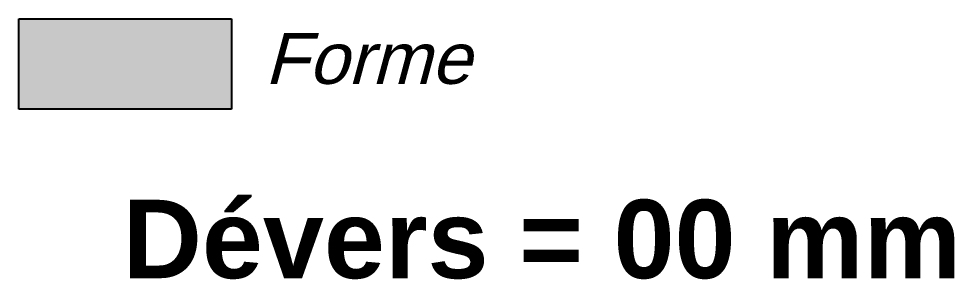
# Model space of a CAD drawing. Header units: millimetres. Extents: x 2762 to 3076, y 916 to 3305.
# Drawn here: x 3060.8 to 3067.95, y 1007.12 to 1009.12 of the extents above; entities that cross this region are included whole.
import ezdxf

# ---------------------------------------------------------------- set-up
doc = ezdxf.new("R2010")
doc.units = ezdxf.units.MM
doc.header["$LTSCALE"] = 2
doc.layers.add('C-ANNO-TABL-TEXT', color=150, linetype='Continuous')
doc.styles.add('ARIAL', font='arial.ttf')
doc.styles.get("Standard").update_dxf_attribs({"font": 'arial.ttf'})

msp = doc.modelspace()

# ---------------------------------------------------------------- hatches: boundary and pattern name
h = msp.add_hatch(color=83)
h.dxf.hatch_style = 1
h.paths.add_polyline_path([(3062.4315, 1009.1178), (3060.8046, 1009.1178), (3060.8046, 1008.4259), (3062.4315, 1008.4259)])

# ---------------------------------------------------------------- linework, layer by layer
for p, q in [((3060.8046, 1009.1178), (3062.4315, 1009.1178)), ((3060.8046, 1008.4259), (3060.8046, 1009.1178)), ((3062.4315, 1009.1178), (3062.4315, 1008.4259)), ((3062.4315, 1008.4259), (3060.8046, 1008.4259))]:
    msp.add_line(p, q)

# ---------------------------------------------------------------- texts
at = {"insert": (3061.5993, 1007.7328), "char_height": 0.6, "attachment_point": 1}
msp.add_mtext_dynamic_manual_height_columns('{\\fArial|b1|i0|c0|p34;Dévers = 00 mm}', width=8.825866, gutter_width=1.25, heights=[0], dxfattribs=at)
at = {"layer": 'C-ANNO-TABL-TEXT', "color": 7, "style": 'ARIAL', "oblique": 15}
msp.add_text('Forme', height=0.39, dxfattribs=at).set_placement((3062.6838, 1008.6194))

doc.saveas('drawing.dxf')
